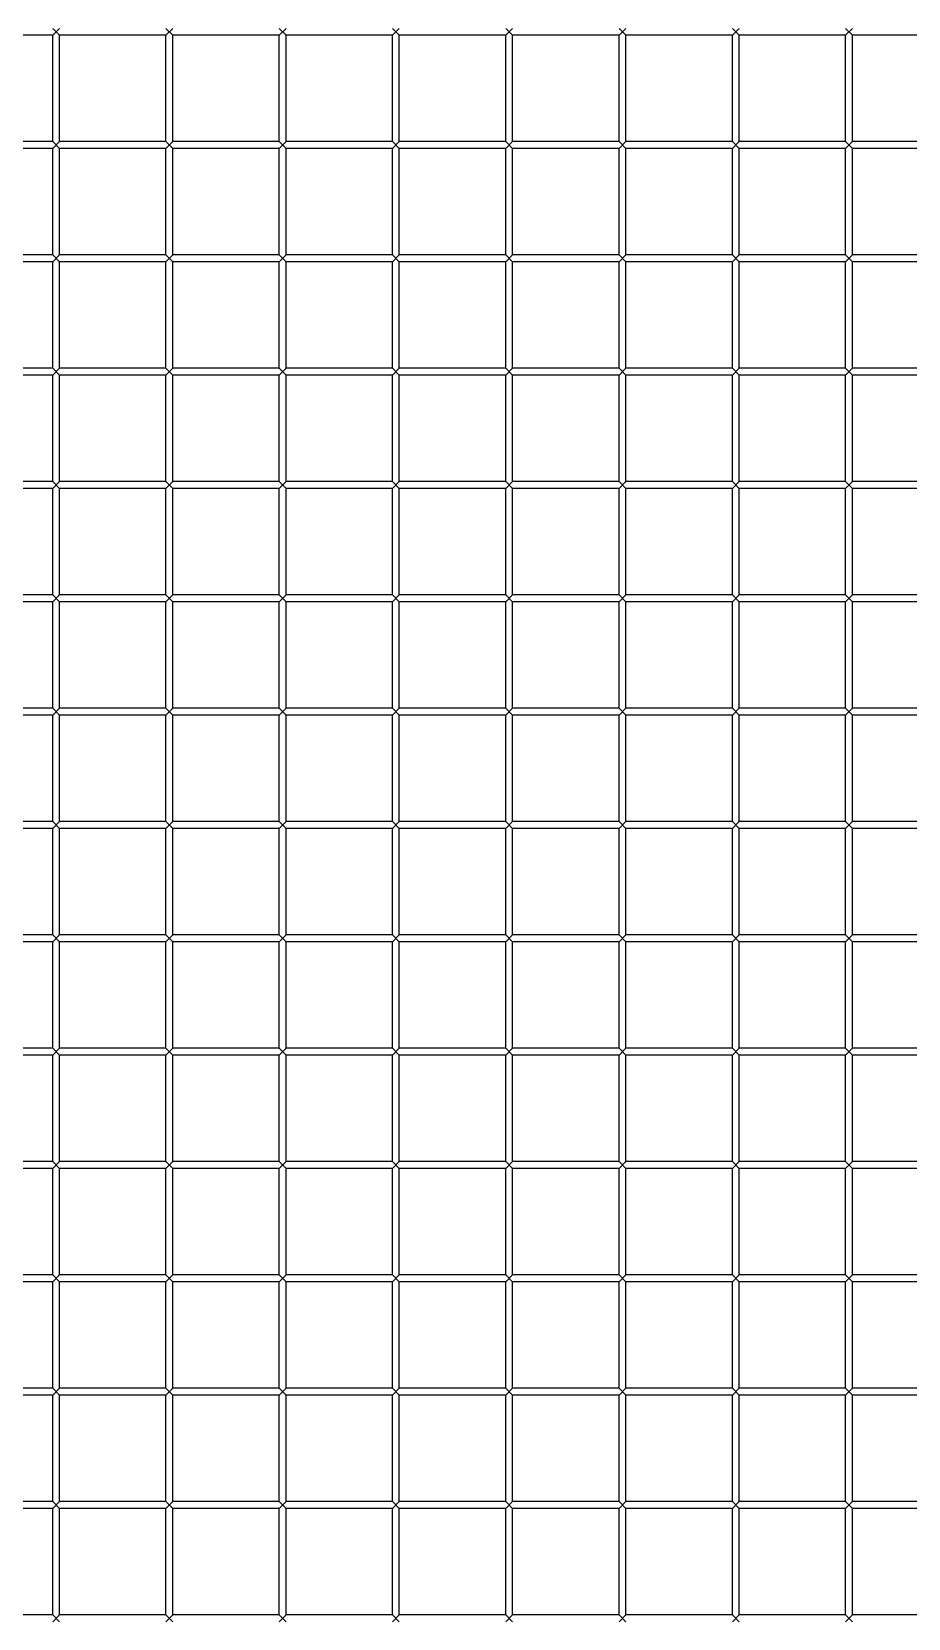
# Model space of a CAD drawing. Header units: millimetres. Extents: x -198529 to 244266, y -64 to 158464.
# Drawn here: x -146014 to -145627, y 95807 to 96507 of the extents above; entities that cross this region are included whole.
import ezdxf

# ---------------------------------------------------------------- set-up
doc = ezdxf.new("R2010")
doc.units = ezdxf.units.MM
doc.layers.add('0-DCC', color=30, linetype='Continuous')

# ---------------------------------------------------------------- blocks, each defined once
blk = doc.blocks.new('DCC2850x2600(左)')
at = {"color": 0, "linetype": 'Continuous'}
for p, q in [((48213.5, -72506.48), (48216.5, -72503.48)), ((48216.5, -72506.48), (48213.5, -72503.48)), ((48263.5, -72506.48), (48266.5, -72503.48)), ((48266.5, -72506.48), (48263.5, -72503.48)), ((48313.5, -72506.48), (48316.5, -72503.48)), ((48316.5, -72506.48), (48313.5, -72503.48)), ((48363.5, -72506.48), (48366.5, -72503.48)), ((48366.5, -72506.48), (48363.5, -72503.48)), ((48413.5, -72506.48), (48416.5, -72503.48)), ((48416.5, -72506.48), (48413.5, -72503.48)), ((48463.5, -72506.48), (48466.5, -72503.48)), ((48466.5, -72506.48), (48463.5, -72503.48)), ((48513.5, -72506.48), (48516.5, -72503.48)), ((48516.5, -72506.48), (48513.5, -72503.48)), ((48563.5, -72506.48), (48566.5, -72503.48)), ((48566.5, -72506.48), (48563.5, -72503.48)), ((48213.5, -72506.48), (48166.5, -72506.48)), ((48213.5, -72553.48), (48213.5, -72506.48)), ((48216.5, -72553.48), (48216.5, -72506.48)), ((48263.5, -72506.48), (48216.5, -72506.48)), ((48263.5, -72553.48), (48263.5, -72506.48)), ((48266.5, -72553.48), (48266.5, -72506.48)), ((48313.5, -72506.48), (48266.5, -72506.48)), ((48313.5, -72553.48), (48313.5, -72506.48)), ((48316.5, -72553.48), (48316.5, -72506.48)), ((48363.5, -72506.48), (48316.5, -72506.48)), ((48363.5, -72553.48), (48363.5, -72506.48)), ((48366.5, -72553.48), (48366.5, -72506.48)), ((48413.5, -72506.48), (48366.5, -72506.48)), ((48413.5, -72553.48), (48413.5, -72506.48)), ((48416.5, -72553.48), (48416.5, -72506.48)), ((48463.5, -72506.48), (48416.5, -72506.48)), ((48463.5, -72553.48), (48463.5, -72506.48)), ((48466.5, -72553.48), (48466.5, -72506.48)), ((48513.5, -72506.48), (48466.5, -72506.48)), ((48513.5, -72553.48), (48513.5, -72506.48)), ((48516.5, -72553.48), (48516.5, -72506.48)), ((48563.5, -72506.48), (48516.5, -72506.48)), ((48563.5, -72553.48), (48563.5, -72506.48)), ((48566.5, -72553.48), (48566.5, -72506.48)), ((48613.5, -72506.48), (48566.5, -72506.48)), ((48213.5, -72553.48), (48166.5, -72553.48)), ((48213.5, -72556.48), (48216.5, -72553.48)), ((48216.5, -72556.48), (48213.5, -72553.48)), ((48263.5, -72553.48), (48216.5, -72553.48)), ((48263.5, -72556.48), (48266.5, -72553.48)), ((48266.5, -72556.48), (48263.5, -72553.48)), ((48313.5, -72553.48), (48266.5, -72553.48)), ((48313.5, -72556.48), (48316.5, -72553.48)), ((48316.5, -72556.48), (48313.5, -72553.48)), ((48363.5, -72553.48), (48316.5, -72553.48)), ((48363.5, -72556.48), (48366.5, -72553.48)), ((48366.5, -72556.48), (48363.5, -72553.48)), ((48413.5, -72553.48), (48366.5, -72553.48)), ((48413.5, -72556.48), (48416.5, -72553.48)), ((48416.5, -72556.48), (48413.5, -72553.48)), ((48463.5, -72553.48), (48416.5, -72553.48)), ((48463.5, -72556.48), (48466.5, -72553.48)), ((48466.5, -72556.48), (48463.5, -72553.48)), ((48513.5, -72553.48), (48466.5, -72553.48)), ((48513.5, -72556.48), (48516.5, -72553.48)), ((48516.5, -72556.48), (48513.5, -72553.48)), ((48563.5, -72553.48), (48516.5, -72553.48)), ((48563.5, -72556.48), (48566.5, -72553.48)), ((48566.5, -72556.48), (48563.5, -72553.48)), ((48613.5, -72553.48), (48566.5, -72553.48)), ((48213.5, -72556.48), (48166.5, -72556.48)), ((48213.5, -72603.48), (48213.5, -72556.48)), ((48216.5, -72603.48), (48216.5, -72556.48)), ((48263.5, -72556.48), (48216.5, -72556.48)), ((48263.5, -72603.48), (48263.5, -72556.48)), ((48266.5, -72603.48), (48266.5, -72556.48)), ((48313.5, -72556.48), (48266.5, -72556.48)), ((48313.5, -72603.48), (48313.5, -72556.48)), ((48316.5, -72603.48), (48316.5, -72556.48)), ((48363.5, -72556.48), (48316.5, -72556.48)), ((48363.5, -72603.48), (48363.5, -72556.48)), ((48366.5, -72603.48), (48366.5, -72556.48)), ((48413.5, -72556.48), (48366.5, -72556.48)), ((48413.5, -72603.48), (48413.5, -72556.48)), ((48416.5, -72603.48), (48416.5, -72556.48)), ((48463.5, -72556.48), (48416.5, -72556.48)), ((48463.5, -72603.48), (48463.5, -72556.48)), ((48466.5, -72603.48), (48466.5, -72556.48)), ((48513.5, -72556.48), (48466.5, -72556.48)), ((48513.5, -72603.48), (48513.5, -72556.48)), ((48516.5, -72603.48), (48516.5, -72556.48)), ((48563.5, -72556.48), (48516.5, -72556.48)), ((48563.5, -72603.48), (48563.5, -72556.48)), ((48566.5, -72603.48), (48566.5, -72556.48)), ((48613.5, -72556.48), (48566.5, -72556.48)), ((48213.5, -72603.48), (48166.5, -72603.48)), ((48213.5, -72606.48), (48216.5, -72603.48)), ((48216.5, -72606.48), (48213.5, -72603.48)), ((48263.5, -72603.48), (48216.5, -72603.48)), ((48263.5, -72606.48), (48266.5, -72603.48)), ((48266.5, -72606.48), (48263.5, -72603.48)), ((48313.5, -72603.48), (48266.5, -72603.48)), ((48313.5, -72606.48), (48316.5, -72603.48)), ((48316.5, -72606.48), (48313.5, -72603.48)), ((48363.5, -72603.48), (48316.5, -72603.48)), ((48363.5, -72606.48), (48366.5, -72603.48)), ((48366.5, -72606.48), (48363.5, -72603.48)), ((48413.5, -72603.48), (48366.5, -72603.48)), ((48413.5, -72606.48), (48416.5, -72603.48)), ((48416.5, -72606.48), (48413.5, -72603.48)), ((48463.5, -72603.48), (48416.5, -72603.48)), ((48463.5, -72606.48), (48466.5, -72603.48)), ((48466.5, -72606.48), (48463.5, -72603.48)), ((48513.5, -72603.48), (48466.5, -72603.48)), ((48513.5, -72606.48), (48516.5, -72603.48)), ((48516.5, -72606.48), (48513.5, -72603.48)), ((48563.5, -72603.48), (48516.5, -72603.48)), ((48563.5, -72606.48), (48566.5, -72603.48)), ((48566.5, -72606.48), (48563.5, -72603.48)), ((48613.5, -72603.48), (48566.5, -72603.48)), ((48213.5, -72606.48), (48166.5, -72606.48)), ((48213.5, -72653.48), (48213.5, -72606.48)), ((48216.5, -72653.48), (48216.5, -72606.48)), ((48263.5, -72606.48), (48216.5, -72606.48)), ((48263.5, -72653.48), (48263.5, -72606.48)), ((48266.5, -72653.48), (48266.5, -72606.48)), ((48313.5, -72606.48), (48266.5, -72606.48)), ((48313.5, -72653.48), (48313.5, -72606.48)), ((48316.5, -72653.48), (48316.5, -72606.48)), ((48363.5, -72606.48), (48316.5, -72606.48)), ((48363.5, -72653.48), (48363.5, -72606.48)), ((48366.5, -72653.48), (48366.5, -72606.48)), ((48413.5, -72606.48), (48366.5, -72606.48)), ((48413.5, -72653.48), (48413.5, -72606.48)), ((48416.5, -72653.48), (48416.5, -72606.48)), ((48463.5, -72606.48), (48416.5, -72606.48)), ((48463.5, -72653.48), (48463.5, -72606.48)), ((48466.5, -72653.48), (48466.5, -72606.48)), ((48513.5, -72606.48), (48466.5, -72606.48)), ((48513.5, -72653.48), (48513.5, -72606.48)), ((48516.5, -72653.48), (48516.5, -72606.48)), ((48563.5, -72606.48), (48516.5, -72606.48)), ((48563.5, -72653.48), (48563.5, -72606.48)), ((48566.5, -72653.48), (48566.5, -72606.48)), ((48613.5, -72606.48), (48566.5, -72606.48)), ((48213.5, -72653.48), (48166.5, -72653.48)), ((48213.5, -72656.48), (48166.5, -72656.48)), ((48213.5, -72656.48), (48216.5, -72653.48)), ((48216.5, -72656.48), (48213.5, -72653.48)), ((48213.5, -72703.48), (48213.5, -72656.48)), ((48263.5, -72653.48), (48216.5, -72653.48)), ((48216.5, -72703.48), (48216.5, -72656.48)), ((48263.5, -72656.48), (48216.5, -72656.48)), ((48263.5, -72656.48), (48266.5, -72653.48)), ((48266.5, -72656.48), (48263.5, -72653.48)), ((48263.5, -72703.48), (48263.5, -72656.48)), ((48313.5, -72653.48), (48266.5, -72653.48)), ((48266.5, -72703.48), (48266.5, -72656.48)), ((48313.5, -72656.48), (48266.5, -72656.48)), ((48313.5, -72656.48), (48316.5, -72653.48)), ((48316.5, -72656.48), (48313.5, -72653.48)), ((48313.5, -72703.48), (48313.5, -72656.48)), ((48363.5, -72653.48), (48316.5, -72653.48)), ((48316.5, -72703.48), (48316.5, -72656.48)), ((48363.5, -72656.48), (48316.5, -72656.48)), ((48363.5, -72656.48), (48366.5, -72653.48)), ((48366.5, -72656.48), (48363.5, -72653.48)), ((48363.5, -72703.48), (48363.5, -72656.48)), ((48413.5, -72653.48), (48366.5, -72653.48)), ((48366.5, -72703.48), (48366.5, -72656.48)), ((48413.5, -72656.48), (48366.5, -72656.48)), ((48413.5, -72656.48), (48416.5, -72653.48)), ((48416.5, -72656.48), (48413.5, -72653.48)), ((48413.5, -72703.48), (48413.5, -72656.48)), ((48463.5, -72653.48), (48416.5, -72653.48)), ((48416.5, -72703.48), (48416.5, -72656.48)), ((48463.5, -72656.48), (48416.5, -72656.48)), ((48463.5, -72656.48), (48466.5, -72653.48)), ((48466.5, -72656.48), (48463.5, -72653.48)), ((48463.5, -72703.48), (48463.5, -72656.48)), ((48513.5, -72653.48), (48466.5, -72653.48)), ((48466.5, -72703.48), (48466.5, -72656.48)), ((48513.5, -72656.48), (48466.5, -72656.48)), ((48513.5, -72656.48), (48516.5, -72653.48)), ((48516.5, -72656.48), (48513.5, -72653.48)), ((48513.5, -72703.48), (48513.5, -72656.48)), ((48563.5, -72653.48), (48516.5, -72653.48)), ((48516.5, -72703.48), (48516.5, -72656.48)), ((48563.5, -72656.48), (48516.5, -72656.48)), ((48563.5, -72656.48), (48566.5, -72653.48)), ((48566.5, -72656.48), (48563.5, -72653.48)), ((48563.5, -72703.48), (48563.5, -72656.48)), ((48613.5, -72653.48), (48566.5, -72653.48)), ((48566.5, -72703.48), (48566.5, -72656.48)), ((48613.5, -72656.48), (48566.5, -72656.48)), ((48213.5, -72703.48), (48166.5, -72703.48)), ((48213.5, -72706.48), (48166.5, -72706.48)), ((48213.5, -72706.48), (48216.5, -72703.48)), ((48216.5, -72706.48), (48213.5, -72703.48)), ((48213.5, -72753.48), (48213.5, -72706.48)), ((48263.5, -72703.48), (48216.5, -72703.48)), ((48216.5, -72753.48), (48216.5, -72706.48)), ((48263.5, -72706.48), (48216.5, -72706.48)), ((48263.5, -72706.48), (48266.5, -72703.48)), ((48266.5, -72706.48), (48263.5, -72703.48)), ((48263.5, -72753.48), (48263.5, -72706.48)), ((48313.5, -72703.48), (48266.5, -72703.48)), ((48266.5, -72753.48), (48266.5, -72706.48)), ((48313.5, -72706.48), (48266.5, -72706.48)), ((48313.5, -72706.48), (48316.5, -72703.48)), ((48316.5, -72706.48), (48313.5, -72703.48)), ((48313.5, -72753.48), (48313.5, -72706.48)), ((48363.5, -72703.48), (48316.5, -72703.48)), ((48316.5, -72753.48), (48316.5, -72706.48)), ((48363.5, -72706.48), (48316.5, -72706.48)), ((48363.5, -72706.48), (48366.5, -72703.48)), ((48366.5, -72706.48), (48363.5, -72703.48)), ((48363.5, -72753.48), (48363.5, -72706.48)), ((48413.5, -72703.48), (48366.5, -72703.48)), ((48366.5, -72753.48), (48366.5, -72706.48)), ((48413.5, -72706.48), (48366.5, -72706.48)), ((48413.5, -72706.48), (48416.5, -72703.48)), ((48416.5, -72706.48), (48413.5, -72703.48)), ((48413.5, -72753.48), (48413.5, -72706.48)), ((48463.5, -72703.48), (48416.5, -72703.48)), ((48416.5, -72753.48), (48416.5, -72706.48)), ((48463.5, -72706.48), (48416.5, -72706.48)), ((48463.5, -72706.48), (48466.5, -72703.48)), ((48466.5, -72706.48), (48463.5, -72703.48)), ((48463.5, -72753.48), (48463.5, -72706.48)), ((48513.5, -72703.48), (48466.5, -72703.48)), ((48466.5, -72753.48), (48466.5, -72706.48)), ((48513.5, -72706.48), (48466.5, -72706.48)), ((48513.5, -72706.48), (48516.5, -72703.48)), ((48516.5, -72706.48), (48513.5, -72703.48)), ((48513.5, -72753.48), (48513.5, -72706.48)), ((48563.5, -72703.48), (48516.5, -72703.48)), ((48516.5, -72753.48), (48516.5, -72706.48)), ((48563.5, -72706.48), (48516.5, -72706.48)), ((48563.5, -72706.48), (48566.5, -72703.48)), ((48566.5, -72706.48), (48563.5, -72703.48)), ((48563.5, -72753.48), (48563.5, -72706.48)), ((48613.5, -72703.48), (48566.5, -72703.48)), ((48566.5, -72753.48), (48566.5, -72706.48)), ((48613.5, -72706.48), (48566.5, -72706.48)), ((48213.5, -72753.48), (48166.5, -72753.48)), ((48213.5, -72756.48), (48166.5, -72756.48)), ((48213.5, -72756.48), (48216.5, -72753.48)), ((48216.5, -72756.48), (48213.5, -72753.48)), ((48213.5, -72803.48), (48213.5, -72756.48)), ((48263.5, -72753.48), (48216.5, -72753.48)), ((48216.5, -72803.48), (48216.5, -72756.48)), ((48263.5, -72756.48), (48216.5, -72756.48)), ((48263.5, -72756.48), (48266.5, -72753.48)), ((48266.5, -72756.48), (48263.5, -72753.48)), ((48263.5, -72803.48), (48263.5, -72756.48)), ((48313.5, -72753.48), (48266.5, -72753.48)), ((48266.5, -72803.48), (48266.5, -72756.48)), ((48313.5, -72756.48), (48266.5, -72756.48)), ((48313.5, -72756.48), (48316.5, -72753.48)), ((48316.5, -72756.48), (48313.5, -72753.48)), ((48313.5, -72803.48), (48313.5, -72756.48)), ((48363.5, -72753.48), (48316.5, -72753.48)), ((48316.5, -72803.48), (48316.5, -72756.48)), ((48363.5, -72756.48), (48316.5, -72756.48)), ((48363.5, -72756.48), (48366.5, -72753.48)), ((48366.5, -72756.48), (48363.5, -72753.48)), ((48363.5, -72803.48), (48363.5, -72756.48)), ((48413.5, -72753.48), (48366.5, -72753.48)), ((48366.5, -72803.48), (48366.5, -72756.48)), ((48413.5, -72756.48), (48366.5, -72756.48)), ((48413.5, -72756.48), (48416.5, -72753.48)), ((48416.5, -72756.48), (48413.5, -72753.48)), ((48413.5, -72803.48), (48413.5, -72756.48)), ((48463.5, -72753.48), (48416.5, -72753.48)), ((48416.5, -72803.48), (48416.5, -72756.48)), ((48463.5, -72756.48), (48416.5, -72756.48)), ((48463.5, -72756.48), (48466.5, -72753.48)), ((48466.5, -72756.48), (48463.5, -72753.48)), ((48463.5, -72803.48), (48463.5, -72756.48)), ((48513.5, -72753.48), (48466.5, -72753.48)), ((48466.5, -72803.48), (48466.5, -72756.48)), ((48513.5, -72756.48), (48466.5, -72756.48)), ((48513.5, -72756.48), (48516.5, -72753.48)), ((48516.5, -72756.48), (48513.5, -72753.48)), ((48513.5, -72803.48), (48513.5, -72756.48)), ((48563.5, -72753.48), (48516.5, -72753.48)), ((48516.5, -72803.48), (48516.5, -72756.48)), ((48563.5, -72756.48), (48516.5, -72756.48)), ((48563.5, -72756.48), (48566.5, -72753.48)), ((48566.5, -72756.48), (48563.5, -72753.48)), ((48563.5, -72803.48), (48563.5, -72756.48)), ((48613.5, -72753.48), (48566.5, -72753.48)), ((48566.5, -72803.48), (48566.5, -72756.48)), ((48613.5, -72756.48), (48566.5, -72756.48)), ((48213.5, -72803.48), (48166.5, -72803.48)), ((48213.5, -72806.48), (48166.5, -72806.48)), ((48213.5, -72806.48), (48216.5, -72803.48)), ((48216.5, -72806.48), (48213.5, -72803.48)), ((48213.5, -72853.48), (48213.5, -72806.48)), ((48263.5, -72803.48), (48216.5, -72803.48)), ((48216.5, -72853.48), (48216.5, -72806.48)), ((48263.5, -72806.48), (48216.5, -72806.48)), ((48263.5, -72806.48), (48266.5, -72803.48)), ((48266.5, -72806.48), (48263.5, -72803.48)), ((48263.5, -72853.48), (48263.5, -72806.48)), ((48313.5, -72803.48), (48266.5, -72803.48)), ((48266.5, -72853.48), (48266.5, -72806.48)), ((48313.5, -72806.48), (48266.5, -72806.48)), ((48313.5, -72806.48), (48316.5, -72803.48)), ((48316.5, -72806.48), (48313.5, -72803.48)), ((48313.5, -72853.48), (48313.5, -72806.48)), ((48363.5, -72803.48), (48316.5, -72803.48)), ((48316.5, -72853.48), (48316.5, -72806.48)), ((48363.5, -72806.48), (48316.5, -72806.48)), ((48363.5, -72806.48), (48366.5, -72803.48)), ((48366.5, -72806.48), (48363.5, -72803.48)), ((48363.5, -72853.48), (48363.5, -72806.48)), ((48413.5, -72803.48), (48366.5, -72803.48)), ((48366.5, -72853.48), (48366.5, -72806.48)), ((48413.5, -72806.48), (48366.5, -72806.48)), ((48413.5, -72806.48), (48416.5, -72803.48)), ((48416.5, -72806.48), (48413.5, -72803.48)), ((48413.5, -72853.48), (48413.5, -72806.48)), ((48463.5, -72803.48), (48416.5, -72803.48)), ((48416.5, -72853.48), (48416.5, -72806.48)), ((48463.5, -72806.48), (48416.5, -72806.48)), ((48463.5, -72806.48), (48466.5, -72803.48)), ((48466.5, -72806.48), (48463.5, -72803.48)), ((48463.5, -72853.48), (48463.5, -72806.48)), ((48513.5, -72803.48), (48466.5, -72803.48)), ((48466.5, -72853.48), (48466.5, -72806.48)), ((48513.5, -72806.48), (48466.5, -72806.48)), ((48513.5, -72806.48), (48516.5, -72803.48)), ((48516.5, -72806.48), (48513.5, -72803.48)), ((48513.5, -72853.48), (48513.5, -72806.48)), ((48563.5, -72803.48), (48516.5, -72803.48)), ((48516.5, -72853.48), (48516.5, -72806.48)), ((48563.5, -72806.48), (48516.5, -72806.48)), ((48563.5, -72806.48), (48566.5, -72803.48)), ((48566.5, -72806.48), (48563.5, -72803.48)), ((48563.5, -72853.48), (48563.5, -72806.48)), ((48613.5, -72803.48), (48566.5, -72803.48)), ((48566.5, -72853.48), (48566.5, -72806.48)), ((48613.5, -72806.48), (48566.5, -72806.48)), ((48213.5, -72853.48), (48166.5, -72853.48)), ((48213.5, -72856.48), (48216.5, -72853.48)), ((48216.5, -72856.48), (48213.5, -72853.48)), ((48263.5, -72853.48), (48216.5, -72853.48)), ((48263.5, -72856.48), (48266.5, -72853.48)), ((48266.5, -72856.48), (48263.5, -72853.48)), ((48313.5, -72853.48), (48266.5, -72853.48)), ((48313.5, -72856.48), (48316.5, -72853.48)), ((48316.5, -72856.48), (48313.5, -72853.48)), ((48363.5, -72853.48), (48316.5, -72853.48)), ((48363.5, -72856.48), (48366.5, -72853.48)), ((48366.5, -72856.48), (48363.5, -72853.48)), ((48413.5, -72853.48), (48366.5, -72853.48)), ((48413.5, -72856.48), (48416.5, -72853.48)), ((48416.5, -72856.48), (48413.5, -72853.48)), ((48463.5, -72853.48), (48416.5, -72853.48)), ((48463.5, -72856.48), (48466.5, -72853.48)), ((48466.5, -72856.48), (48463.5, -72853.48)), ((48513.5, -72853.48), (48466.5, -72853.48)), ((48513.5, -72856.48), (48516.5, -72853.48)), ((48516.5, -72856.48), (48513.5, -72853.48)), ((48563.5, -72853.48), (48516.5, -72853.48)), ((48563.5, -72856.48), (48566.5, -72853.48)), ((48566.5, -72856.48), (48563.5, -72853.48)), ((48613.5, -72853.48), (48566.5, -72853.48)), ((48213.5, -72856.48), (48166.5, -72856.48)), ((48213.5, -72903.48), (48213.5, -72856.48)), ((48216.5, -72903.48), (48216.5, -72856.48)), ((48263.5, -72856.48), (48216.5, -72856.48)), ((48263.5, -72903.48), (48263.5, -72856.48)), ((48266.5, -72903.48), (48266.5, -72856.48)), ((48313.5, -72856.48), (48266.5, -72856.48)), ((48313.5, -72903.48), (48313.5, -72856.48)), ((48316.5, -72903.48), (48316.5, -72856.48)), ((48363.5, -72856.48), (48316.5, -72856.48)), ((48363.5, -72903.48), (48363.5, -72856.48)), ((48366.5, -72903.48), (48366.5, -72856.48)), ((48413.5, -72856.48), (48366.5, -72856.48)), ((48413.5, -72903.48), (48413.5, -72856.48)), ((48416.5, -72903.48), (48416.5, -72856.48)), ((48463.5, -72856.48), (48416.5, -72856.48)), ((48463.5, -72903.48), (48463.5, -72856.48)), ((48466.5, -72903.48), (48466.5, -72856.48)), ((48513.5, -72856.48), (48466.5, -72856.48)), ((48513.5, -72903.48), (48513.5, -72856.48)), ((48516.5, -72903.48), (48516.5, -72856.48)), ((48563.5, -72856.48), (48516.5, -72856.48)), ((48563.5, -72903.48), (48563.5, -72856.48)), ((48566.5, -72903.48), (48566.5, -72856.48)), ((48613.5, -72856.48), (48566.5, -72856.48)), ((48213.5, -72903.48), (48166.5, -72903.48)), ((48213.5, -72906.48), (48216.5, -72903.48)), ((48216.5, -72906.48), (48213.5, -72903.48)), ((48263.5, -72903.48), (48216.5, -72903.48)), ((48263.5, -72906.48), (48266.5, -72903.48)), ((48266.5, -72906.48), (48263.5, -72903.48)), ((48313.5, -72903.48), (48266.5, -72903.48)), ((48313.5, -72906.48), (48316.5, -72903.48)), ((48316.5, -72906.48), (48313.5, -72903.48)), ((48363.5, -72903.48), (48316.5, -72903.48)), ((48363.5, -72906.48), (48366.5, -72903.48)), ((48366.5, -72906.48), (48363.5, -72903.48)), ((48413.5, -72903.48), (48366.5, -72903.48)), ((48413.5, -72906.48), (48416.5, -72903.48)), ((48416.5, -72906.48), (48413.5, -72903.48)), ((48463.5, -72903.48), (48416.5, -72903.48)), ((48463.5, -72906.48), (48466.5, -72903.48)), ((48466.5, -72906.48), (48463.5, -72903.48)), ((48513.5, -72903.48), (48466.5, -72903.48)), ((48513.5, -72906.48), (48516.5, -72903.48)), ((48516.5, -72906.48), (48513.5, -72903.48)), ((48563.5, -72903.48), (48516.5, -72903.48)), ((48563.5, -72906.48), (48566.5, -72903.48)), ((48566.5, -72906.48), (48563.5, -72903.48)), ((48613.5, -72903.48), (48566.5, -72903.48)), ((48213.5, -72906.48), (48166.5, -72906.48)), ((48213.5, -72953.48), (48213.5, -72906.48)), ((48216.5, -72953.48), (48216.5, -72906.48)), ((48263.5, -72906.48), (48216.5, -72906.48)), ((48263.5, -72953.48), (48263.5, -72906.48)), ((48266.5, -72953.48), (48266.5, -72906.48)), ((48313.5, -72906.48), (48266.5, -72906.48)), ((48313.5, -72953.48), (48313.5, -72906.48)), ((48316.5, -72953.48), (48316.5, -72906.48)), ((48363.5, -72906.48), (48316.5, -72906.48)), ((48363.5, -72953.48), (48363.5, -72906.48)), ((48366.5, -72953.48), (48366.5, -72906.48)), ((48413.5, -72906.48), (48366.5, -72906.48)), ((48413.5, -72953.48), (48413.5, -72906.48)), ((48416.5, -72953.48), (48416.5, -72906.48)), ((48463.5, -72906.48), (48416.5, -72906.48)), ((48463.5, -72953.48), (48463.5, -72906.48)), ((48466.5, -72953.48), (48466.5, -72906.48)), ((48513.5, -72906.48), (48466.5, -72906.48)), ((48513.5, -72953.48), (48513.5, -72906.48)), ((48516.5, -72953.48), (48516.5, -72906.48)), ((48563.5, -72906.48), (48516.5, -72906.48)), ((48563.5, -72953.48), (48563.5, -72906.48)), ((48566.5, -72953.48), (48566.5, -72906.48)), ((48613.5, -72906.48), (48566.5, -72906.48)), ((48213.5, -72953.48), (48166.5, -72953.48)), ((48213.5, -72956.48), (48216.5, -72953.48)), ((48216.5, -72956.48), (48213.5, -72953.48)), ((48263.5, -72953.48), (48216.5, -72953.48)), ((48263.5, -72956.48), (48266.5, -72953.48)), ((48266.5, -72956.48), (48263.5, -72953.48)), ((48313.5, -72953.48), (48266.5, -72953.48)), ((48313.5, -72956.48), (48316.5, -72953.48)), ((48316.5, -72956.48), (48313.5, -72953.48)), ((48363.5, -72953.48), (48316.5, -72953.48)), ((48363.5, -72956.48), (48366.5, -72953.48)), ((48366.5, -72956.48), (48363.5, -72953.48)), ((48413.5, -72953.48), (48366.5, -72953.48)), ((48413.5, -72956.48), (48416.5, -72953.48)), ((48416.5, -72956.48), (48413.5, -72953.48)), ((48463.5, -72953.48), (48416.5, -72953.48)), ((48463.5, -72956.48), (48466.5, -72953.48)), ((48466.5, -72956.48), (48463.5, -72953.48)), ((48513.5, -72953.48), (48466.5, -72953.48)), ((48513.5, -72956.48), (48516.5, -72953.48)), ((48516.5, -72956.48), (48513.5, -72953.48)), ((48563.5, -72953.48), (48516.5, -72953.48)), ((48563.5, -72956.48), (48566.5, -72953.48)), ((48566.5, -72956.48), (48563.5, -72953.48)), ((48613.5, -72953.48), (48566.5, -72953.48)), ((48213.5, -72956.48), (48166.5, -72956.48)), ((48213.5, -73003.48), (48213.5, -72956.48)), ((48216.5, -73003.48), (48216.5, -72956.48)), ((48263.5, -72956.48), (48216.5, -72956.48)), ((48263.5, -73003.48), (48263.5, -72956.48)), ((48266.5, -73003.48), (48266.5, -72956.48)), ((48313.5, -72956.48), (48266.5, -72956.48)), ((48313.5, -73003.48), (48313.5, -72956.48)), ((48316.5, -73003.48), (48316.5, -72956.48)), ((48363.5, -72956.48), (48316.5, -72956.48)), ((48363.5, -73003.48), (48363.5, -72956.48)), ((48366.5, -73003.48), (48366.5, -72956.48)), ((48413.5, -72956.48), (48366.5, -72956.48)), ((48413.5, -73003.48), (48413.5, -72956.48)), ((48416.5, -73003.48), (48416.5, -72956.48)), ((48463.5, -72956.48), (48416.5, -72956.48)), ((48463.5, -73003.48), (48463.5, -72956.48)), ((48466.5, -73003.48), (48466.5, -72956.48)), ((48513.5, -72956.48), (48466.5, -72956.48)), ((48513.5, -73003.48), (48513.5, -72956.48)), ((48516.5, -73003.48), (48516.5, -72956.48)), ((48563.5, -72956.48), (48516.5, -72956.48)), ((48563.5, -73003.48), (48563.5, -72956.48)), ((48566.5, -73003.48), (48566.5, -72956.48)), ((48613.5, -72956.48), (48566.5, -72956.48)), ((48213.5, -73003.48), (48166.5, -73003.48)), ((48213.5, -73006.48), (48166.5, -73006.48)), ((48213.5, -73006.48), (48216.5, -73003.48)), ((48216.5, -73006.48), (48213.5, -73003.48)), ((48213.5, -73053.48), (48213.5, -73006.48)), ((48263.5, -73003.48), (48216.5, -73003.48)), ((48216.5, -73053.48), (48216.5, -73006.48)), ((48263.5, -73006.48), (48216.5, -73006.48)), ((48263.5, -73006.48), (48266.5, -73003.48)), ((48266.5, -73006.48), (48263.5, -73003.48)), ((48263.5, -73053.48), (48263.5, -73006.48)), ((48313.5, -73003.48), (48266.5, -73003.48)), ((48266.5, -73053.48), (48266.5, -73006.48)), ((48313.5, -73006.48), (48266.5, -73006.48)), ((48313.5, -73006.48), (48316.5, -73003.48)), ((48316.5, -73006.48), (48313.5, -73003.48)), ((48313.5, -73053.48), (48313.5, -73006.48)), ((48363.5, -73003.48), (48316.5, -73003.48)), ((48316.5, -73053.48), (48316.5, -73006.48)), ((48363.5, -73006.48), (48316.5, -73006.48)), ((48363.5, -73006.48), (48366.5, -73003.48)), ((48366.5, -73006.48), (48363.5, -73003.48)), ((48363.5, -73053.48), (48363.5, -73006.48)), ((48413.5, -73003.48), (48366.5, -73003.48)), ((48366.5, -73053.48), (48366.5, -73006.48)), ((48413.5, -73006.48), (48366.5, -73006.48)), ((48413.5, -73006.48), (48416.5, -73003.48)), ((48416.5, -73006.48), (48413.5, -73003.48)), ((48413.5, -73053.48), (48413.5, -73006.48)), ((48463.5, -73003.48), (48416.5, -73003.48)), ((48416.5, -73053.48), (48416.5, -73006.48)), ((48463.5, -73006.48), (48416.5, -73006.48)), ((48463.5, -73006.48), (48466.5, -73003.48)), ((48466.5, -73006.48), (48463.5, -73003.48)), ((48463.5, -73053.48), (48463.5, -73006.48)), ((48513.5, -73003.48), (48466.5, -73003.48)), ((48466.5, -73053.48), (48466.5, -73006.48)), ((48513.5, -73006.48), (48466.5, -73006.48)), ((48513.5, -73006.48), (48516.5, -73003.48)), ((48516.5, -73006.48), (48513.5, -73003.48)), ((48513.5, -73053.48), (48513.5, -73006.48)), ((48563.5, -73003.48), (48516.5, -73003.48)), ((48516.5, -73053.48), (48516.5, -73006.48)), ((48563.5, -73006.48), (48516.5, -73006.48)), ((48563.5, -73006.48), (48566.5, -73003.48)), ((48566.5, -73006.48), (48563.5, -73003.48)), ((48563.5, -73053.48), (48563.5, -73006.48)), ((48613.5, -73003.48), (48566.5, -73003.48)), ((48566.5, -73053.48), (48566.5, -73006.48)), ((48613.5, -73006.48), (48566.5, -73006.48)), ((48213.5, -73053.48), (48166.5, -73053.48)), ((48213.5, -73056.48), (48166.5, -73056.48)), ((48213.5, -73056.48), (48216.5, -73053.48)), ((48216.5, -73056.48), (48213.5, -73053.48)), ((48213.5, -73103.48), (48213.5, -73056.48)), ((48263.5, -73053.48), (48216.5, -73053.48)), ((48216.5, -73103.48), (48216.5, -73056.48)), ((48263.5, -73056.48), (48216.5, -73056.48)), ((48263.5, -73056.48), (48266.5, -73053.48)), ((48266.5, -73056.48), (48263.5, -73053.48)), ((48263.5, -73103.48), (48263.5, -73056.48)), ((48313.5, -73053.48), (48266.5, -73053.48)), ((48266.5, -73103.48), (48266.5, -73056.48)), ((48313.5, -73056.48), (48266.5, -73056.48)), ((48313.5, -73056.48), (48316.5, -73053.48)), ((48316.5, -73056.48), (48313.5, -73053.48)), ((48313.5, -73103.48), (48313.5, -73056.48)), ((48363.5, -73053.48), (48316.5, -73053.48)), ((48316.5, -73103.48), (48316.5, -73056.48)), ((48363.5, -73056.48), (48316.5, -73056.48)), ((48363.5, -73056.48), (48366.5, -73053.48)), ((48366.5, -73056.48), (48363.5, -73053.48)), ((48363.5, -73103.48), (48363.5, -73056.48)), ((48413.5, -73053.48), (48366.5, -73053.48)), ((48366.5, -73103.48), (48366.5, -73056.48)), ((48413.5, -73056.48), (48366.5, -73056.48)), ((48413.5, -73056.48), (48416.5, -73053.48)), ((48416.5, -73056.48), (48413.5, -73053.48)), ((48413.5, -73103.48), (48413.5, -73056.48)), ((48463.5, -73053.48), (48416.5, -73053.48)), ((48416.5, -73103.48), (48416.5, -73056.48)), ((48463.5, -73056.48), (48416.5, -73056.48)), ((48463.5, -73056.48), (48466.5, -73053.48)), ((48466.5, -73056.48), (48463.5, -73053.48)), ((48463.5, -73103.48), (48463.5, -73056.48)), ((48513.5, -73053.48), (48466.5, -73053.48)), ((48466.5, -73103.48), (48466.5, -73056.48)), ((48513.5, -73056.48), (48466.5, -73056.48)), ((48513.5, -73056.48), (48516.5, -73053.48)), ((48516.5, -73056.48), (48513.5, -73053.48)), ((48513.5, -73103.48), (48513.5, -73056.48)), ((48563.5, -73053.48), (48516.5, -73053.48)), ((48516.5, -73103.48), (48516.5, -73056.48)), ((48563.5, -73056.48), (48516.5, -73056.48)), ((48563.5, -73056.48), (48566.5, -73053.48)), ((48566.5, -73056.48), (48563.5, -73053.48)), ((48563.5, -73103.48), (48563.5, -73056.48)), ((48613.5, -73053.48), (48566.5, -73053.48)), ((48566.5, -73103.48), (48566.5, -73056.48)), ((48613.5, -73056.48), (48566.5, -73056.48)), ((48213.5, -73103.48), (48166.5, -73103.48)), ((48213.5, -73106.48), (48166.5, -73106.48)), ((48213.5, -73106.48), (48216.5, -73103.48)), ((48216.5, -73106.48), (48213.5, -73103.48)), ((48213.5, -73153.48), (48213.5, -73106.48)), ((48263.5, -73103.48), (48216.5, -73103.48)), ((48216.5, -73153.48), (48216.5, -73106.48)), ((48263.5, -73106.48), (48216.5, -73106.48)), ((48263.5, -73106.48), (48266.5, -73103.48)), ((48266.5, -73106.48), (48263.5, -73103.48)), ((48263.5, -73153.48), (48263.5, -73106.48)), ((48313.5, -73103.48), (48266.5, -73103.48)), ((48266.5, -73153.48), (48266.5, -73106.48)), ((48313.5, -73106.48), (48266.5, -73106.48)), ((48313.5, -73106.48), (48316.5, -73103.48)), ((48316.5, -73106.48), (48313.5, -73103.48)), ((48313.5, -73153.48), (48313.5, -73106.48)), ((48363.5, -73103.48), (48316.5, -73103.48)), ((48316.5, -73153.48), (48316.5, -73106.48)), ((48363.5, -73106.48), (48316.5, -73106.48)), ((48363.5, -73106.48), (48366.5, -73103.48)), ((48366.5, -73106.48), (48363.5, -73103.48)), ((48363.5, -73153.48), (48363.5, -73106.48)), ((48413.5, -73103.48), (48366.5, -73103.48)), ((48366.5, -73153.48), (48366.5, -73106.48)), ((48413.5, -73106.48), (48366.5, -73106.48)), ((48413.5, -73106.48), (48416.5, -73103.48)), ((48416.5, -73106.48), (48413.5, -73103.48)), ((48413.5, -73153.48), (48413.5, -73106.48)), ((48463.5, -73103.48), (48416.5, -73103.48)), ((48416.5, -73153.48), (48416.5, -73106.48)), ((48463.5, -73106.48), (48416.5, -73106.48)), ((48463.5, -73106.48), (48466.5, -73103.48)), ((48466.5, -73106.48), (48463.5, -73103.48)), ((48463.5, -73153.48), (48463.5, -73106.48)), ((48513.5, -73103.48), (48466.5, -73103.48)), ((48466.5, -73153.48), (48466.5, -73106.48)), ((48513.5, -73106.48), (48466.5, -73106.48)), ((48513.5, -73106.48), (48516.5, -73103.48)), ((48516.5, -73106.48), (48513.5, -73103.48)), ((48513.5, -73153.48), (48513.5, -73106.48)), ((48563.5, -73103.48), (48516.5, -73103.48)), ((48516.5, -73153.48), (48516.5, -73106.48)), ((48563.5, -73106.48), (48516.5, -73106.48)), ((48563.5, -73106.48), (48566.5, -73103.48)), ((48566.5, -73106.48), (48563.5, -73103.48)), ((48563.5, -73153.48), (48563.5, -73106.48)), ((48613.5, -73103.48), (48566.5, -73103.48)), ((48566.5, -73153.48), (48566.5, -73106.48)), ((48613.5, -73106.48), (48566.5, -73106.48)), ((48213.5, -73153.48), (48166.5, -73153.48)), ((48213.5, -73156.48), (48166.5, -73156.48)), ((48213.5, -73156.48), (48216.5, -73153.48)), ((48216.5, -73156.48), (48213.5, -73153.48)), ((48213.5, -73203.48), (48213.5, -73156.48)), ((48263.5, -73153.48), (48216.5, -73153.48)), ((48216.5, -73203.48), (48216.5, -73156.48)), ((48263.5, -73156.48), (48216.5, -73156.48)), ((48263.5, -73156.48), (48266.5, -73153.48)), ((48266.5, -73156.48), (48263.5, -73153.48)), ((48263.5, -73203.48), (48263.5, -73156.48)), ((48313.5, -73153.48), (48266.5, -73153.48)), ((48266.5, -73203.48), (48266.5, -73156.48)), ((48313.5, -73156.48), (48266.5, -73156.48)), ((48313.5, -73156.48), (48316.5, -73153.48)), ((48316.5, -73156.48), (48313.5, -73153.48)), ((48313.5, -73203.48), (48313.5, -73156.48)), ((48363.5, -73153.48), (48316.5, -73153.48)), ((48316.5, -73203.48), (48316.5, -73156.48)), ((48363.5, -73156.48), (48316.5, -73156.48)), ((48363.5, -73156.48), (48366.5, -73153.48)), ((48366.5, -73156.48), (48363.5, -73153.48)), ((48363.5, -73203.48), (48363.5, -73156.48)), ((48413.5, -73153.48), (48366.5, -73153.48)), ((48366.5, -73203.48), (48366.5, -73156.48)), ((48413.5, -73156.48), (48366.5, -73156.48)), ((48413.5, -73156.48), (48416.5, -73153.48)), ((48416.5, -73156.48), (48413.5, -73153.48)), ((48413.5, -73203.48), (48413.5, -73156.48)), ((48463.5, -73153.48), (48416.5, -73153.48)), ((48416.5, -73203.48), (48416.5, -73156.48)), ((48463.5, -73156.48), (48416.5, -73156.48)), ((48463.5, -73156.48), (48466.5, -73153.48)), ((48466.5, -73156.48), (48463.5, -73153.48)), ((48463.5, -73203.48), (48463.5, -73156.48)), ((48513.5, -73153.48), (48466.5, -73153.48)), ((48466.5, -73203.48), (48466.5, -73156.48)), ((48513.5, -73156.48), (48466.5, -73156.48)), ((48513.5, -73156.48), (48516.5, -73153.48)), ((48516.5, -73156.48), (48513.5, -73153.48)), ((48513.5, -73203.48), (48513.5, -73156.48)), ((48563.5, -73153.48), (48516.5, -73153.48)), ((48516.5, -73203.48), (48516.5, -73156.48)), ((48563.5, -73156.48), (48516.5, -73156.48)), ((48563.5, -73156.48), (48566.5, -73153.48)), ((48566.5, -73156.48), (48563.5, -73153.48)), ((48563.5, -73203.48), (48563.5, -73156.48)), ((48613.5, -73153.48), (48566.5, -73153.48)), ((48566.5, -73203.48), (48566.5, -73156.48)), ((48613.5, -73156.48), (48566.5, -73156.48)), ((48213.5, -73203.48), (48166.5, -73203.48)), ((48213.5, -73206.48), (48216.5, -73203.48)), ((48216.5, -73206.48), (48213.5, -73203.48)), ((48263.5, -73203.48), (48216.5, -73203.48)), ((48263.5, -73206.48), (48266.5, -73203.48)), ((48266.5, -73206.48), (48263.5, -73203.48)), ((48313.5, -73203.48), (48266.5, -73203.48)), ((48313.5, -73206.48), (48316.5, -73203.48)), ((48316.5, -73206.48), (48313.5, -73203.48)), ((48363.5, -73203.48), (48316.5, -73203.48)), ((48363.5, -73206.48), (48366.5, -73203.48)), ((48366.5, -73206.48), (48363.5, -73203.48)), ((48413.5, -73203.48), (48366.5, -73203.48)), ((48413.5, -73206.48), (48416.5, -73203.48)), ((48416.5, -73206.48), (48413.5, -73203.48)), ((48463.5, -73203.48), (48416.5, -73203.48)), ((48463.5, -73206.48), (48466.5, -73203.48)), ((48466.5, -73206.48), (48463.5, -73203.48)), ((48513.5, -73203.48), (48466.5, -73203.48)), ((48513.5, -73206.48), (48516.5, -73203.48)), ((48516.5, -73206.48), (48513.5, -73203.48)), ((48563.5, -73203.48), (48516.5, -73203.48)), ((48563.5, -73206.48), (48566.5, -73203.48)), ((48566.5, -73206.48), (48563.5, -73203.48)), ((48613.5, -73203.48), (48566.5, -73203.48))]:
    blk.add_line(p, q, dxfattribs=at)

msp = doc.modelspace()

# ---------------------------------------------------------------- block references
at = {"layer": '0-DCC'}
msp.add_blockref('DCC2850x2600(左)', (-194217.97, 169011.49), dxfattribs=at)

doc.saveas('drawing.dxf')
